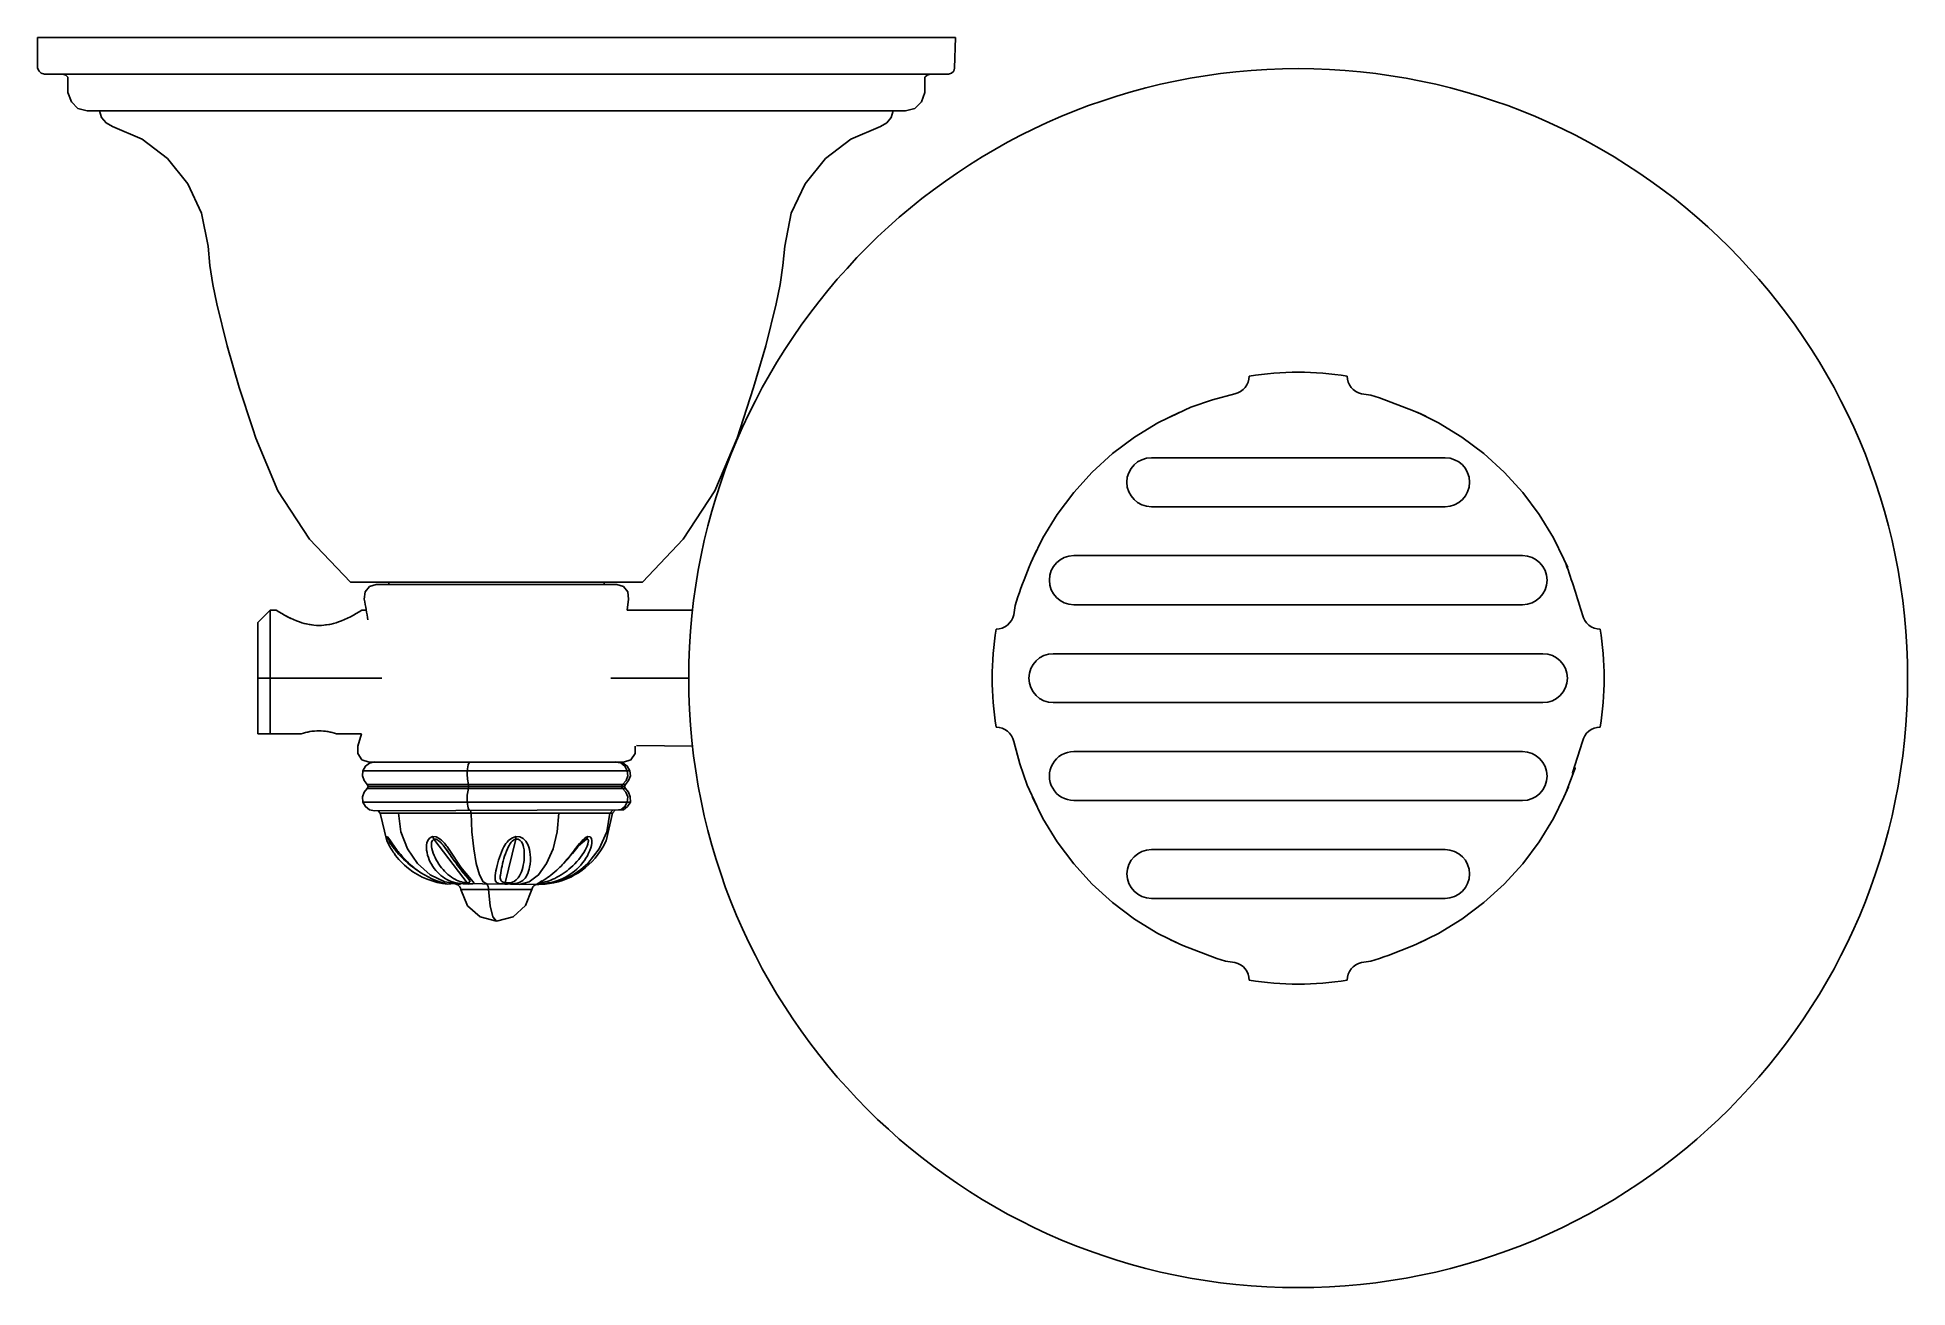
# Model space of a CAD drawing. Extents: x -486.932 to -486.779, y 0.382 to 0.484.
import ezdxf

# ---------------------------------------------------------------- set-up
doc = ezdxf.new("R2010")
doc.units = 0
doc.header["$LTSCALE"] = 0.056078
doc.header["$MEASUREMENT"] = 0
doc.linetypes.add('CONTINU', pattern=[0])
doc.layers.get('0').update_dxf_attribs({"linetype": 'CONTINUOUS'})

msp = doc.modelspace()

# ---------------------------------------------------------------- linework, layer by layer
at = {"linetype": 'CONTINU'}
for points in [[(-486.93216, 0.48129), (-486.93216, 0.4838)], [(-486.93216, 0.4838), (-486.85706, 0.4838)], [(-486.85713, 0.48129), (-486.85706, 0.4838)], [(-486.93216, 0.48129), (-486.93202, 0.48104), (-486.93184, 0.48086), (-486.93159, 0.48079)], [(-486.93159, 0.48079), (-486.85763, 0.48079)], [(-486.93009, 0.48079), (-486.92984, 0.48072), (-486.92966, 0.48054), (-486.92966, 0.48029)], [(-486.85913, 0.48079), (-486.85938, 0.48072), (-486.85956, 0.48054), (-486.85956, 0.48029)], [(-486.85713, 0.48129), (-486.8572, 0.48104), (-486.85738, 0.48086), (-486.85763, 0.48079)], [(-486.92966, 0.47929), (-486.92966, 0.48029)], [(-486.92966, 0.47929), (-486.92938, 0.47853), (-486.92885, 0.47799), (-486.92809, 0.47779)], [(-486.85956, 0.47929), (-486.85983, 0.47853), (-486.86037, 0.47799), (-486.86113, 0.47779)], [(-486.85956, 0.47929), (-486.85956, 0.48029)], [(-486.92809, 0.47779), (-486.86113, 0.47779)], [(-486.92602, 0.47652), (-486.92654, 0.4768), (-486.92691, 0.47724), (-486.92708, 0.47779)], [(-486.8632, 0.47652), (-486.86268, 0.4768), (-486.86231, 0.47724), (-486.86214, 0.47779)], [(-486.9182, 0.46673), (-486.91873, 0.46942), (-486.91986, 0.47183), (-486.92151, 0.47388), (-486.9236, 0.47547), (-486.92602, 0.47652)], [(-486.87102, 0.46673), (-486.87049, 0.46942), (-486.86936, 0.47183), (-486.8677, 0.47388), (-486.86562, 0.47547), (-486.8632, 0.47652)], [(-486.91749, 0.46199), (-486.91781, 0.46357), (-486.91805, 0.46515), (-486.9182, 0.46673)], [(-486.87173, 0.46199), (-486.8714, 0.46357), (-486.87117, 0.46515), (-486.87102, 0.46673)], [(-486.91454, 0.45177), (-486.91565, 0.45516), (-486.91663, 0.45857), (-486.91749, 0.46199)], [(-486.87467, 0.45177), (-486.87357, 0.45516), (-486.87258, 0.45857), (-486.87173, 0.46199)], [(-486.8342, 0.45464), (-486.83602, 0.45416), (-486.83779, 0.45354), (-486.83946, 0.45277)], [(-486.81857, 0.4528), (-486.81958, 0.45326), (-486.82236, 0.45431), (-486.82308, 0.45453), (-486.82384, 0.45464)], [(-486.84049, 0.45227), (-486.83876, 0.45312)], [(-486.83946, 0.45277), (-486.83876, 0.45312)], [(-486.81928, 0.45313), (-486.81857, 0.4528)], [(-486.81928, 0.45313), (-486.81754, 0.45227)], [(-486.9143, 0.45102), (-486.91454, 0.45177)], [(-486.87492, 0.45102), (-486.87467, 0.45177)], [(-486.84241, 0.4511), (-486.84049, 0.45227)], [(-486.81754, 0.45227), (-486.81563, 0.4511)], [(-486.90655, 0.43923), (-486.9099, 0.44274), (-486.91249, 0.44671), (-486.9143, 0.45102)], [(-486.88267, 0.43923), (-486.87932, 0.44274), (-486.87673, 0.44671), (-486.87492, 0.45102)], [(-486.84421, 0.44975), (-486.84241, 0.4511)], [(-486.81563, 0.4511), (-486.81383, 0.44975)], [(-486.84587, 0.44823), (-486.84421, 0.44975)], [(-486.84103, 0.44941), (-486.817, 0.44941)], [(-486.81383, 0.44975), (-486.81217, 0.44823)], [(-486.84738, 0.44657), (-486.84587, 0.44823)], [(-486.81217, 0.44823), (-486.81065, 0.44657)], [(-486.84873, 0.44477), (-486.84738, 0.44657)], [(-486.84103, 0.4454), (-486.817, 0.4454)], [(-486.81065, 0.44657), (-486.8093, 0.44477)], [(-486.84991, 0.44285), (-486.84873, 0.44477)], [(-486.8093, 0.44477), (-486.80813, 0.44285)], [(-486.85076, 0.44112), (-486.84991, 0.44285)], [(-486.80813, 0.44285), (-486.80728, 0.44112)], [(-486.85076, 0.44112), (-486.85042, 0.44182)], [(-486.84737, 0.4414), (-486.81066, 0.4414)], [(-486.80728, 0.44112), (-486.80697, 0.44042)], [(-486.90655, 0.43923), (-486.88267, 0.43923)], [(-486.90342, 0.43903), (-486.90342, 0.43923)], [(-486.8858, 0.43903), (-486.8858, 0.43923)], [(-486.90542, 0.43783), (-486.90536, 0.43843), (-486.90499, 0.43887), (-486.90446, 0.43903)], [(-486.90446, 0.43903), (-486.88476, 0.43903)], [(-486.8838, 0.43783), (-486.88386, 0.43843), (-486.88422, 0.43887), (-486.88476, 0.43903)], [(-486.88392, 0.43694), (-486.8838, 0.43783)], [(-486.91414, 0.43594), (-486.91313, 0.43694)], [(-486.91313, 0.42682), (-486.91313, 0.43694)], [(-486.91313, 0.43694), (-486.91263, 0.43694)], [(-486.91143, 0.43627), (-486.91183, 0.43647)], [(-486.90562, 0.43694), (-486.90525, 0.43694)], [(-486.88392, 0.43694), (-486.87856, 0.43694)], [(-486.84737, 0.43739), (-486.81066, 0.43739)], [(-486.91414, 0.42682), (-486.91414, 0.43594)], [(-486.90968, 0.43573), (-486.91021, 0.43583)], [(-486.90825, 0.43578), (-486.90858, 0.43573)], [(-486.84905, 0.43338), (-486.80899, 0.43338)], [(-486.91414, 0.43138), (-486.90399, 0.43138)], [(-486.88525, 0.43138), (-486.87888, 0.43138)], [(-486.84905, 0.42938), (-486.80899, 0.42938)], [(-486.90973, 0.42703), (-486.91013, 0.42695)], [(-486.90813, 0.42695), (-486.90866, 0.42704)], [(-486.91414, 0.42682), (-486.91057, 0.42682)], [(-486.90769, 0.42682), (-486.90564, 0.42682)], [(-486.90596, 0.42581), (-486.90564, 0.42682)], [(-486.90502, 0.42451), (-486.90561, 0.42471), (-486.90596, 0.42521), (-486.90596, 0.42581)], [(-486.8842, 0.42451), (-486.88361, 0.42471), (-486.88326, 0.42521), (-486.88326, 0.42582)], [(-486.88315, 0.42587), (-486.87856, 0.42582)], [(-486.85228, 0.4262), (-486.8518, 0.42438), (-486.85118, 0.42262), (-486.85041, 0.42094)], [(-486.84737, 0.42537), (-486.81066, 0.42537)], [(-486.90518, 0.42269), (-486.90542, 0.423), (-486.90556, 0.42339), (-486.90553, 0.42381)], [(-486.90553, 0.42381), (-486.90532, 0.42419), (-486.90499, 0.42443), (-486.90458, 0.42453)], [(-486.90553, 0.42381), (-486.88369, 0.42381)], [(-486.90502, 0.42451), (-486.8842, 0.42451)], [(-486.8839, 0.42381), (-486.8841, 0.42419), (-486.88443, 0.42444), (-486.88483, 0.42453)], [(-486.88369, 0.42381), (-486.8839, 0.42419), (-486.88423, 0.42443), (-486.88466, 0.42449)], [(-486.88429, 0.42269), (-486.884, 0.423), (-486.88386, 0.42339), (-486.8839, 0.42381)], [(-486.88404, 0.42269), (-486.88379, 0.423), (-486.88365, 0.42339), (-486.88369, 0.42381)], [(-486.90553, 0.42123), (-486.90556, 0.42166), (-486.90542, 0.42205), (-486.90518, 0.42236)], [(-486.90518, 0.42269), (-486.90509, 0.42252)], [(-486.90518, 0.42269), (-486.88404, 0.42269)], [(-486.90518, 0.42236), (-486.90509, 0.42252)], [(-486.90518, 0.42236), (-486.88404, 0.42236)], [(-486.90509, 0.42252), (-486.88413, 0.42252)], [(-486.8969, 0.42269), (-486.89688, 0.42252)], [(-486.8969, 0.42236), (-486.89688, 0.42252)], [(-486.88438, 0.42252), (-486.88429, 0.42269)], [(-486.88438, 0.42252), (-486.88429, 0.42236)], [(-486.8839, 0.42123), (-486.88387, 0.42166), (-486.88401, 0.42205), (-486.88429, 0.42236)], [(-486.88413, 0.42252), (-486.88404, 0.42269)], [(-486.88413, 0.42252), (-486.88404, 0.42236)], [(-486.88364, 0.42123), (-486.88366, 0.42166), (-486.8838, 0.42205), (-486.88404, 0.42236)], [(-486.80728, 0.42164), (-486.80691, 0.42248)], [(-486.90458, 0.42052), (-486.905, 0.42061), (-486.90533, 0.42087), (-486.90553, 0.42123)], [(-486.90553, 0.42123), (-486.88364, 0.42123)], [(-486.8849, 0.42057), (-486.88442, 0.42061), (-486.8841, 0.42087), (-486.8839, 0.42123)], [(-486.88461, 0.4206), (-486.88422, 0.42061), (-486.88389, 0.42087), (-486.88364, 0.42123)], [(-486.85076, 0.42164), (-486.84991, 0.41991)], [(-486.85076, 0.42164), (-486.85041, 0.42094)], [(-486.84737, 0.42137), (-486.81066, 0.42137)], [(-486.80813, 0.41991), (-486.80728, 0.42164)], [(-486.90458, 0.42052), (-486.88461, 0.4206)], [(-486.90428, 0.42052), (-486.90411, 0.42033)], [(-486.90411, 0.42033), (-486.90357, 0.41806)], [(-486.90411, 0.42033), (-486.88511, 0.42033)], [(-486.89754, 0.41451), (-486.89883, 0.41471), (-486.90003, 0.41529), (-486.90107, 0.41621), (-486.90188, 0.41741), (-486.90242, 0.41881), (-486.90263, 0.42033)], [(-486.89672, 0.42054), (-486.89667, 0.42033)], [(-486.89667, 0.42033), (-486.89661, 0.41881), (-486.89647, 0.41741), (-486.89627, 0.41621), (-486.896, 0.41529), (-486.89569, 0.41471), (-486.89538, 0.41456)], [(-486.89274, 0.41451), (-486.89192, 0.41471), (-486.89116, 0.41529), (-486.8905, 0.41621), (-486.88998, 0.41741), (-486.88963, 0.41881), (-486.8895, 0.42033)], [(-486.88899, 0.41496), (-486.88832, 0.4153), (-486.8877, 0.41572), (-486.88713, 0.41621), (-486.88619, 0.41741), (-486.88557, 0.41881), (-486.88532, 0.42033)], [(-486.88564, 0.41806), (-486.88511, 0.42033)], [(-486.88532, 0.42033), (-486.88505, 0.4206)], [(-486.88511, 0.42033), (-486.8849, 0.42057)], [(-486.84991, 0.41991), (-486.84873, 0.41799)], [(-486.8093, 0.41799), (-486.80813, 0.41991)], [(-486.90366, 0.41841), (-486.90343, 0.41821)], [(-486.90357, 0.41806), (-486.9033, 0.41756)], [(-486.90343, 0.41821), (-486.90328, 0.4181)], [(-486.89985, 0.41843), (-486.89972, 0.41821)], [(-486.89972, 0.41821), (-486.89693, 0.41454)], [(-486.89392, 0.41454), (-486.89302, 0.41821)], [(-486.89303, 0.41843), (-486.89302, 0.41821)], [(-486.88821, 0.41734), (-486.8878, 0.41786)], [(-486.88803, 0.41756), (-486.88725, 0.41821)], [(-486.88725, 0.41821), (-486.88714, 0.41843)], [(-486.88591, 0.41756), (-486.88564, 0.41806)], [(-486.84873, 0.41799), (-486.84738, 0.41619)], [(-486.81065, 0.41619), (-486.8093, 0.41799)], [(-486.8987, 0.41736), (-486.89806, 0.41643)], [(-486.88912, 0.41621), (-486.88851, 0.4169)], [(-486.84738, 0.41619), (-486.84587, 0.41453)], [(-486.84103, 0.41736), (-486.817, 0.41736)], [(-486.81217, 0.41453), (-486.81065, 0.41619)], [(-486.89746, 0.41563), (-486.89691, 0.41498)], [(-486.89704, 0.41464), (-486.89693, 0.41454)], [(-486.89392, 0.41454), (-486.89383, 0.41464)], [(-486.89131, 0.41454), (-486.89112, 0.41463)], [(-486.89112, 0.41463), (-486.8909, 0.4148)], [(-486.89064, 0.41454), (-486.88899, 0.41496)], [(-486.89858, 0.41454), (-486.89807, 0.41459)], [(-486.89807, 0.41459), (-486.89777, 0.41446)], [(-486.89807, 0.41459), (-486.89114, 0.41451)], [(-486.89751, 0.41408), (-486.89698, 0.41276), (-486.89595, 0.41185), (-486.89461, 0.41151)], [(-486.89751, 0.41408), (-486.89171, 0.41408)], [(-486.89525, 0.41408), (-486.89513, 0.41276), (-486.89491, 0.41185), (-486.89461, 0.41151)], [(-486.89461, 0.41151), (-486.89325, 0.41186), (-486.89223, 0.41277), (-486.89171, 0.41408)], [(-486.89145, 0.41446), (-486.89114, 0.41451)], [(-486.89131, 0.41454), (-486.89064, 0.41454)], [(-486.84587, 0.41453), (-486.84421, 0.41302)], [(-486.84103, 0.41336), (-486.817, 0.41336)], [(-486.81383, 0.41302), (-486.81217, 0.41453)], [(-486.84421, 0.41302), (-486.84241, 0.41167)], [(-486.84241, 0.41167), (-486.84049, 0.41049)], [(-486.81754, 0.41049), (-486.81563, 0.41167)], [(-486.81563, 0.41167), (-486.81383, 0.41302)], [(-486.84049, 0.41049), (-486.83876, 0.40964)], [(-486.81928, 0.40964), (-486.81754, 0.41049)], [(-486.83947, 0.40996), (-486.83846, 0.4095), (-486.83568, 0.40845), (-486.83496, 0.40823), (-486.8342, 0.40812)], [(-486.83947, 0.40996), (-486.83876, 0.40964)], [(-486.81928, 0.40964), (-486.81857, 0.40996)]]:
    msp.add_lwpolyline(points, dxfattribs=at)
for points in [[(-486.82902, 0.48124, 1), (-486.82902, 0.38152)], [(-486.82902, 0.38152, 1), (-486.82902, 0.48124)], [(-486.8342, 0.45464, 0.348211), (-486.83302, 0.45609)], [(-486.82501, 0.45609, 0.080521), (-486.83302, 0.45609)], [(-486.82501, 0.45609, 0.348235), (-486.82384, 0.45464)], [(-486.84103, 0.44941, 1), (-486.84103, 0.4454)], [(-486.817, 0.4454, 1), (-486.817, 0.44941)], [(-486.85042, 0.44182), (-486.8509, 0.44082, 0.007367), (-486.85195, 0.43804), (-486.85217, 0.43732), (-486.85228, 0.43656)], [(-486.84737, 0.4414, 1), (-486.84737, 0.43739)], [(-486.81066, 0.43739, 1), (-486.81066, 0.4414)], [(-486.80576, 0.43656, 0.013086), (-486.80712, 0.44075), (-486.80697, 0.44042)], [(-486.90513, 0.43614, 0.0176), (-486.90542, 0.43783)], [(-486.90913, 0.43569, -0.08183), (-486.91072, 0.43598, -0.057335), (-486.91263, 0.43694)], [(-486.90913, 0.43569, 0.085638), (-486.90754, 0.43598, 0.058739), (-486.90562, 0.43694)], [(-486.85373, 0.43539, 0.348248), (-486.85228, 0.43656)], [(-486.80576, 0.43656, 0.348241), (-486.80431, 0.43539)], [(-486.85373, 0.43539, 0.08052), (-486.85373, 0.42738)], [(-486.80431, 0.42738, 0.080518), (-486.80431, 0.43539)], [(-486.84905, 0.43338, 0.999852), (-486.84905, 0.42938)], [(-486.80899, 0.42938, 1), (-486.80899, 0.43338)], [(-486.91057, 0.42682, -0.084133), (-486.90913, 0.42707)], [(-486.90769, 0.42682, 0.084073), (-486.90913, 0.42707)], [(-486.85228, 0.4262, 0.348157), (-486.85373, 0.42738)], [(-486.80431, 0.42738, 0.348292), (-486.80576, 0.4262)], [(-486.84737, 0.42537, 1.000142), (-486.84737, 0.42137)], [(-486.81066, 0.42137, 0.999855), (-486.81066, 0.42537)], [(-486.80691, 0.42248), (-486.80712, 0.422), (-486.80635, 0.42402, -0.094934), (-486.80658, 0.42363), (-486.80576, 0.4262)], [(-486.89698, 0.42381, 0.075577), (-486.8969, 0.42269)], [(-486.89678, 0.42453), (-486.89687, 0.42443, 0.080388), (-486.89698, 0.42381)], [(-486.8969, 0.42236, 0.088234), (-486.89698, 0.42123)], [(-486.89698, 0.42123, 0.082682), (-486.89687, 0.42061), (-486.89672, 0.42054)], [(-486.90366, 0.41841), (-486.9036, 0.4183, 0.055299), (-486.90345, 0.41785, 0.047101), (-486.90298, 0.41705, 0.072142), (-486.9018, 0.41581, 0.148931), (-486.89858, 0.41454)], [(-486.90366, 0.41841), (-486.90352, 0.4184), (-486.9034, 0.41826), (-486.90272, 0.41729, 0.023968), (-486.90214, 0.41661, 0.049546), (-486.90108, 0.41566, 0.106274), (-486.89858, 0.41454)], [(-486.90109, 0.41566, -0.057608), (-486.90253, 0.4169, -0.032618), (-486.9031, 0.4176, -0.093312), (-486.90343, 0.41821)], [(-486.89985, 0.41843), (-486.90008, 0.4183), (-486.90023, 0.41809, 0.14632), (-486.90032, 0.41731, 0.130198), (-486.89969, 0.41581, 0.131331), (-486.8985, 0.41483, 0.104215), (-486.89693, 0.41454)], [(-486.89704, 0.41464, -0.131722), (-486.89813, 0.415, -0.097209), (-486.8992, 0.41601, -0.10008), (-486.8999, 0.41745, -0.104651), (-486.89991, 0.41797), (-486.89985, 0.41811), (-486.89972, 0.41821)], [(-486.89985, 0.41843), (-486.89955, 0.4184), (-486.89928, 0.41826, -0.083845), (-486.89864, 0.4176), (-486.89842, 0.41729), (-486.89751, 0.41592), (-486.89712, 0.41542), (-486.89651, 0.41473), (-486.89645, 0.41464), (-486.89654, 0.41455), (-486.89693, 0.41454)], [(-486.89972, 0.41821), (-486.89955, 0.4182), (-486.89938, 0.41811, -0.065959), (-486.89897, 0.41771), (-486.89868, 0.41734, 0.012722), (-486.89765, 0.41588), (-486.89684, 0.41489), (-486.89676, 0.41474, -0.163002), (-486.89704, 0.41464)], [(-486.89303, 0.41843), (-486.89336, 0.4183), (-486.89362, 0.41809, 0.070598), (-486.894, 0.41758, 0.070448), (-486.89461, 0.41581, 0.058491), (-486.89472, 0.41505, 0.167135), (-486.89465, 0.41473, 0.173804), (-486.89441, 0.41459, 0.059846), (-486.89392, 0.41454)], [(-486.89383, 0.41464, -0.118739), (-486.89412, 0.41471, -0.215411), (-486.89428, 0.41493, -0.078597), (-486.89428, 0.41527, -0.033784), (-486.89415, 0.41601, -0.059017), (-486.89363, 0.4176, -0.056975), (-486.89339, 0.41797, -0.152452), (-486.89302, 0.41821)], [(-486.89303, 0.41843), (-486.89269, 0.4184), (-486.89242, 0.41826, -0.123881), (-486.89204, 0.41776, -0.081072), (-486.89184, 0.41695, -0.070662), (-486.89189, 0.41592, -0.071437), (-486.89212, 0.41525, -0.105521), (-486.89245, 0.41484, -0.125701), (-486.89309, 0.41458, -0.045114), (-486.89392, 0.41454)], [(-486.89302, 0.41821), (-486.89282, 0.4182), (-486.89267, 0.41811, -0.157614), (-486.89238, 0.41754, -0.106275), (-486.89246, 0.41588, -0.072493), (-486.89271, 0.41522, -0.083581), (-486.89298, 0.41489, -0.226193), (-486.89383, 0.41464)], [(-486.88714, 0.41843, 0.111287), (-486.88759, 0.41809), (-486.88781, 0.41785), (-486.88878, 0.41661, -0.03161), (-486.88952, 0.41581, -0.030137), (-486.89016, 0.41527, -0.064525), (-486.89131, 0.41454)], [(-486.88714, 0.41843), (-486.88695, 0.4184), (-486.88684, 0.41826, -0.150193), (-486.88689, 0.4175, -0.119582), (-486.88787, 0.41592, -0.103935), (-486.88945, 0.41488, -0.093451), (-486.89131, 0.41454)], [(-486.88725, 0.41821), (-486.88714, 0.4182, -0.237336), (-486.88709, 0.41798, -0.09167), (-486.88735, 0.41731, -0.083426), (-486.88853, 0.41588, -0.069226), (-486.88984, 0.415, -0.105227), (-486.89112, 0.41463)], [(-486.88851, 0.4169, -0.016732), (-486.88758, 0.41797, -0.098365), (-486.88725, 0.41821)], [(-486.88591, 0.41756, -0.24856), (-486.89064, 0.41454)], [(-486.84103, 0.41736, 1), (-486.84103, 0.41336)], [(-486.817, 0.41336, 1), (-486.817, 0.41736)], [(-486.89777, 0.41446, -0.239235), (-486.89751, 0.41408)], [(-486.89538, 0.41456, -0.088769), (-486.89525, 0.41408)], [(-486.89171, 0.41408), (-486.89162, 0.41431, -0.084417), (-486.89131, 0.41454)], [(-486.82384, 0.40812), (-486.82308, 0.40823), (-486.82236, 0.40845, 0.007879), (-486.81958, 0.4095), (-486.81857, 0.40996)], [(-486.83302, 0.40667, 0.348245), (-486.8342, 0.40812)], [(-486.82384, 0.40812, 0.348239), (-486.82501, 0.40667)], [(-486.83302, 0.40667, 0.080521), (-486.82501, 0.40667)]]:
    msp.add_lwpolyline(points, format="xyb", dxfattribs=at)

doc.saveas('drawing.dxf')
